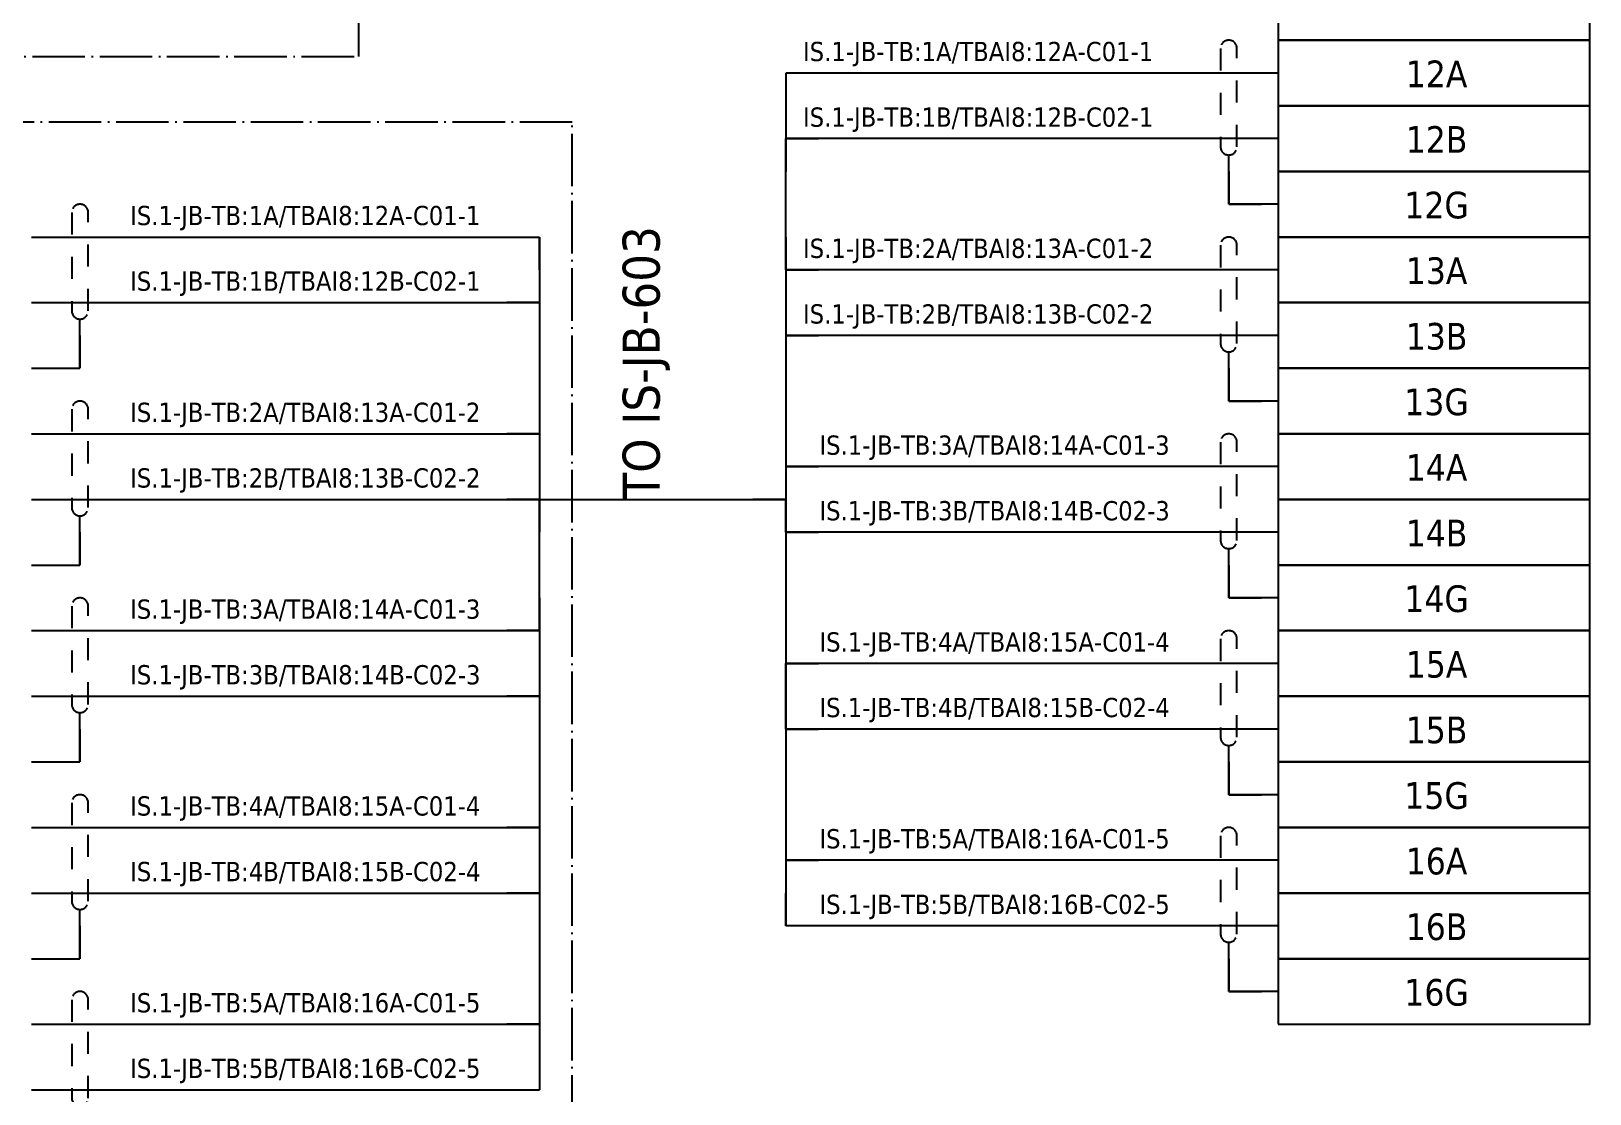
# Model space of a CAD drawing. Header units: millimetres. Extents: x 0 to 1792788, y -13 to 262234.
# Drawn here: x 89 to 184, y 50.8 to 115.6 of the extents above; entities that cross this region are included whole.
import ezdxf
from ezdxf.enums import TextEntityAlignment as Align

# ---------------------------------------------------------------- set-up
doc = ezdxf.new("R2010")
doc.units = ezdxf.units.MM
doc.linetypes.add('EPL_DASH', pattern=[1, 0.5, -0.5])
doc.linetypes.add('EPL_DASHDOT', pattern=[1, 0.8, -0.1, 0, -0.1])
for name, color, linetype, lineweight in [('EPLAN108', 5, 'Continuous', 35), ('EPLAN300', 5, 'Continuous', 25), ('EPLAN307', 134, 'EPL_DASHDOT', 25), ('EPLAN311', 7, 'Continuous', 25), ('EPLAN314', 5, 'EPL_DASH', 25), ('EPLAN317', 7, 'Continuous', 25), ('EPLAN400', 5, 'Continuous', 35), ('EPLAN405', 7, 'Continuous', 25), ('EPLAN421', 5, 'Continuous', 35), ('EPLAN433', 251, 'Continuous', 35), ('EPLAN500', 7, 'Continuous', 35), ('EPLAN501', 7, 'Continuous', 35), ('EPLAN502', 7, 'Continuous', 35), ('EPLAN503', 7, 'Continuous', 35), ('EPLAN504', 7, 'Continuous', 35), ('EPLAN546', 1, 'Continuous', 25)]:
    doc.layers.add(name, color=color, linetype=linetype, lineweight=lineweight)
doc.styles.add('Tahoma', font='')
doc.styles.get('Tahoma').set_extended_font_data('Tahoma')

# ---------------------------------------------------------------- blocks, each defined once
blk = doc.blocks.new('EPLSYM_LibrarySPECIAL_en_US_Symbol427_Variant5_Placement1_22')
at = {"layer": 'EPLAN421', "color": 5, "style": 'Tahoma'}
for tag, p in [('17_20029[1]', (-0.9525, 3.335)), ('17_20029[2]', (20.0025, 3.335))]:
    blk.add_attdef(tag, text='', height=1.1739, dxfattribs=at).set_placement(p, align=Align.BOTTOM_RIGHT)
at = {"layer": 'EPLAN433', "color": 251, "style": 'Tahoma'}
blk.add_attdef('17_20406_1', text='', height=1.6254, dxfattribs=at).set_placement((0.9525, 1.5875), align=Align.BOTTOM_RIGHT)
blk.add_attdef('17_20406', text='', height=1.6254, dxfattribs=at).set_placement((0.9525, 1.5875), align=Align.BOTTOM_LEFT)
blk = doc.blocks.new('EPLSYM_LibrarySPECIAL_en_US_Symbol427_Variant5_Placement1_23')
at = {"layer": 'EPLAN421', "color": 5, "style": 'Tahoma'}
for tag, p in [('17_20029[1]', (-0.9525, 3.335)), ('17_20029[2]', (20.0025, 3.335))]:
    blk.add_attdef(tag, text='', height=1.1739, dxfattribs=at).set_placement(p, align=Align.BOTTOM_RIGHT)
at = {"layer": 'EPLAN433', "color": 251, "style": 'Tahoma'}
blk.add_attdef('17_20406_1', text='', height=1.6254, dxfattribs=at).set_placement((0.9525, 1.5875), align=Align.BOTTOM_RIGHT)
blk.add_attdef('17_20406', text='', height=1.6254, dxfattribs=at).set_placement((0.9525, 1.5875), align=Align.BOTTOM_LEFT)
blk = doc.blocks.new('EPLSYM_LibrarySPECIAL_en_US_Symbol427_Variant5_Placement1_24')
at = {"layer": 'EPLAN421', "color": 5, "style": 'Tahoma'}
for tag, p in [('17_20029[1]', (-0.9525, 3.335)), ('17_20029[2]', (20.0025, 3.335))]:
    blk.add_attdef(tag, text='', height=1.1739, dxfattribs=at).set_placement(p, align=Align.BOTTOM_RIGHT)
at = {"layer": 'EPLAN433', "color": 251, "style": 'Tahoma'}
blk.add_attdef('17_20406_1', text='', height=1.6254, dxfattribs=at).set_placement((0.9525, 1.5875), align=Align.BOTTOM_RIGHT)
blk.add_attdef('17_20406', text='', height=1.6254, dxfattribs=at).set_placement((0.9525, 1.5875), align=Align.BOTTOM_LEFT)
blk = doc.blocks.new('EPLSYM_LibrarySPECIAL_en_US_Symbol427_Variant5_Placement1_25')
at = {"layer": 'EPLAN421', "color": 5, "style": 'Tahoma'}
for tag, p in [('17_20029[1]', (-0.9525, 3.335)), ('17_20029[2]', (20.0025, 3.335))]:
    blk.add_attdef(tag, text='', height=1.1739, dxfattribs=at).set_placement(p, align=Align.BOTTOM_RIGHT)
at = {"layer": 'EPLAN433', "color": 251, "style": 'Tahoma'}
blk.add_attdef('17_20406_1', text='', height=1.6254, dxfattribs=at).set_placement((0.9525, 1.5875), align=Align.BOTTOM_RIGHT)
blk.add_attdef('17_20406', text='', height=1.6254, dxfattribs=at).set_placement((0.9525, 1.5875), align=Align.BOTTOM_LEFT)
blk = doc.blocks.new('EPLSYM_LibrarySPECIAL_en_US_Symbol427_Variant5_Placement1_26')
at = {"layer": 'EPLAN421', "color": 5, "style": 'Tahoma'}
for tag, p in [('17_20029[1]', (-0.9525, 3.335)), ('17_20029[2]', (20.0025, 3.335))]:
    blk.add_attdef(tag, text='', height=1.1739, dxfattribs=at).set_placement(p, align=Align.BOTTOM_RIGHT)
at = {"layer": 'EPLAN433', "color": 251, "style": 'Tahoma'}
blk.add_attdef('17_20406_1', text='', height=1.6254, dxfattribs=at).set_placement((0.9525, 1.5875), align=Align.BOTTOM_RIGHT)
blk.add_attdef('17_20406', text='', height=1.6254, dxfattribs=at).set_placement((0.9525, 1.5875), align=Align.BOTTOM_LEFT)
blk = doc.blocks.new('EPLSYM_LibrarySPECIAL_en_US_Symbol427_Variant5_Placement1_27')
at = {"layer": 'EPLAN421', "color": 5, "style": 'Tahoma'}
for tag, p in [('17_20029[1]', (-0.9525, 3.335)), ('17_20029[2]', (20.0025, 3.335))]:
    blk.add_attdef(tag, text='', height=1.1739, dxfattribs=at).set_placement(p, align=Align.BOTTOM_RIGHT)
at = {"layer": 'EPLAN433', "color": 251, "style": 'Tahoma'}
blk.add_attdef('17_20406_1', text='', height=1.6254, dxfattribs=at).set_placement((0.9525, 1.5875), align=Align.BOTTOM_RIGHT)
blk.add_attdef('17_20406', text='', height=1.6254, dxfattribs=at).set_placement((0.9525, 1.5875), align=Align.BOTTOM_LEFT)
blk = doc.blocks.new('EPLSYM_LibrarySPECIAL_en_US_Symbol427_Variant5_Placement1_28')
at = {"layer": 'EPLAN421', "color": 5, "style": 'Tahoma'}
for tag, p in [('17_20029[1]', (-0.9525, 3.335)), ('17_20029[2]', (20.0025, 3.335))]:
    blk.add_attdef(tag, text='', height=1.1739, dxfattribs=at).set_placement(p, align=Align.BOTTOM_RIGHT)
at = {"layer": 'EPLAN433', "color": 251, "style": 'Tahoma'}
blk.add_attdef('17_20406_1', text='', height=1.6254, dxfattribs=at).set_placement((0.9525, 1.5875), align=Align.BOTTOM_RIGHT)
blk.add_attdef('17_20406', text='', height=1.6254, dxfattribs=at).set_placement((0.9525, 1.5875), align=Align.BOTTOM_LEFT)
blk = doc.blocks.new('EPLSYM_LibrarySPECIAL_en_US_Symbol427_Variant5_Placement1_29')
at = {"layer": 'EPLAN421', "color": 5, "style": 'Tahoma'}
for tag, p in [('17_20029[1]', (-0.9525, 3.335)), ('17_20029[2]', (20.0025, 3.335))]:
    blk.add_attdef(tag, text='', height=1.1739, dxfattribs=at).set_placement(p, align=Align.BOTTOM_RIGHT)
at = {"layer": 'EPLAN433', "color": 251, "style": 'Tahoma'}
blk.add_attdef('17_20406_1', text='', height=1.6254, dxfattribs=at).set_placement((0.9525, 1.5875), align=Align.BOTTOM_RIGHT)
blk.add_attdef('17_20406', text='', height=1.6254, dxfattribs=at).set_placement((0.9525, 1.5875), align=Align.BOTTOM_LEFT)
blk = doc.blocks.new('EPLSYM_LibrarySPECIAL_en_US_Symbol427_Variant5_Placement1_30')
at = {"layer": 'EPLAN421', "color": 5, "style": 'Tahoma'}
for tag, p in [('17_20029[1]', (-0.9525, 3.335)), ('17_20029[2]', (20.0025, 3.335))]:
    blk.add_attdef(tag, text='', height=1.1739, dxfattribs=at).set_placement(p, align=Align.BOTTOM_RIGHT)
at = {"layer": 'EPLAN433', "color": 251, "style": 'Tahoma'}
blk.add_attdef('17_20406_1', text='', height=1.6254, dxfattribs=at).set_placement((0.9525, 1.5875), align=Align.BOTTOM_RIGHT)
blk.add_attdef('17_20406', text='', height=1.6254, dxfattribs=at).set_placement((0.9525, 1.5875), align=Align.BOTTOM_LEFT)
blk = doc.blocks.new('EPLSYM_LibrarySPECIAL_en_US_Symbol427_Variant5_Placement1_31')
at = {"layer": 'EPLAN421', "color": 5, "style": 'Tahoma'}
for tag, p in [('17_20029[1]', (-0.9525, 3.335)), ('17_20029[2]', (20.0025, 3.335))]:
    blk.add_attdef(tag, text='', height=1.1739, dxfattribs=at).set_placement(p, align=Align.BOTTOM_RIGHT)
at = {"layer": 'EPLAN433', "color": 251, "style": 'Tahoma'}
blk.add_attdef('17_20406_1', text='', height=1.6254, dxfattribs=at).set_placement((0.9525, 1.5875), align=Align.BOTTOM_RIGHT)
blk.add_attdef('17_20406', text='', height=1.6254, dxfattribs=at).set_placement((0.9525, 1.5875), align=Align.BOTTOM_LEFT)
blk = doc.blocks.new('EPLSYM_LibrarySPECIAL_en_US_Symbol427_Variant5_Placement1_43')
at = {"layer": 'EPLAN421', "color": 5, "style": 'Tahoma'}
for tag, p in [('17_20029[1]', (-0.9525, 3.335)), ('17_20029[2]', (20.0025, 3.335))]:
    blk.add_attdef(tag, text='', height=1.1739, dxfattribs=at).set_placement(p, align=Align.BOTTOM_RIGHT)
at = {"layer": 'EPLAN433', "color": 251, "style": 'Tahoma'}
blk.add_attdef('17_20406_1', text='', height=1.6254, dxfattribs=at).set_placement((0.9525, 1.5875), align=Align.BOTTOM_RIGHT)
blk.add_attdef('17_20406', text='', height=1.6254, dxfattribs=at).set_placement((0.9525, 1.5875), align=Align.BOTTOM_LEFT)
blk = doc.blocks.new('EPLSYM_LibrarySPECIAL_en_US_Symbol427_Variant5_Placement1_44')
at = {"layer": 'EPLAN421', "color": 5, "style": 'Tahoma'}
for tag, p in [('17_20029[1]', (-0.9525, 3.335)), ('17_20029[2]', (20.0025, 3.335))]:
    blk.add_attdef(tag, text='', height=1.1739, dxfattribs=at).set_placement(p, align=Align.BOTTOM_RIGHT)
at = {"layer": 'EPLAN433', "color": 251, "style": 'Tahoma'}
blk.add_attdef('17_20406_1', text='', height=1.6254, dxfattribs=at).set_placement((0.9525, 1.5875), align=Align.BOTTOM_RIGHT)
blk.add_attdef('17_20406', text='', height=1.6254, dxfattribs=at).set_placement((0.9525, 1.5875), align=Align.BOTTOM_LEFT)
blk = doc.blocks.new('EPLSYM_LibrarySPECIAL_en_US_Symbol427_Variant5_Placement1_45')
at = {"layer": 'EPLAN421', "color": 5, "style": 'Tahoma'}
for tag, p in [('17_20029[1]', (-0.9525, 3.335)), ('17_20029[2]', (20.0025, 3.335))]:
    blk.add_attdef(tag, text='', height=1.1739, dxfattribs=at).set_placement(p, align=Align.BOTTOM_RIGHT)
at = {"layer": 'EPLAN433', "color": 251, "style": 'Tahoma'}
blk.add_attdef('17_20406_1', text='', height=1.6254, dxfattribs=at).set_placement((0.9525, 1.5875), align=Align.BOTTOM_RIGHT)
blk.add_attdef('17_20406', text='', height=1.6254, dxfattribs=at).set_placement((0.9525, 1.5875), align=Align.BOTTOM_LEFT)
blk = doc.blocks.new('EPLSYM_LibrarySPECIAL_en_US_Symbol427_Variant5_Placement1_46')
at = {"layer": 'EPLAN421', "color": 5, "style": 'Tahoma'}
for tag, p in [('17_20029[1]', (-0.9525, 3.335)), ('17_20029[2]', (20.0025, 3.335))]:
    blk.add_attdef(tag, text='', height=1.1739, dxfattribs=at).set_placement(p, align=Align.BOTTOM_RIGHT)
at = {"layer": 'EPLAN433', "color": 251, "style": 'Tahoma'}
blk.add_attdef('17_20406_1', text='', height=1.6254, dxfattribs=at).set_placement((0.9525, 1.5875), align=Align.BOTTOM_RIGHT)
blk.add_attdef('17_20406', text='', height=1.6254, dxfattribs=at).set_placement((0.9525, 1.5875), align=Align.BOTTOM_LEFT)
blk = doc.blocks.new('EPLSYM_LibrarySPECIAL_en_US_Symbol427_Variant5_Placement1_47')
at = {"layer": 'EPLAN421', "color": 5, "style": 'Tahoma'}
for tag, p in [('17_20029[1]', (-0.9525, 3.335)), ('17_20029[2]', (20.0025, 3.335))]:
    blk.add_attdef(tag, text='', height=1.1739, dxfattribs=at).set_placement(p, align=Align.BOTTOM_RIGHT)
at = {"layer": 'EPLAN433', "color": 251, "style": 'Tahoma'}
blk.add_attdef('17_20406_1', text='', height=1.6254, dxfattribs=at).set_placement((0.9525, 1.5875), align=Align.BOTTOM_RIGHT)
blk.add_attdef('17_20406', text='', height=1.6254, dxfattribs=at).set_placement((0.9525, 1.5875), align=Align.BOTTOM_LEFT)
blk = doc.blocks.new('EPLSYM_LibrarySPECIAL_Symbol5_Variant1_Placement1_22')
at = {"layer": 'EPLAN314', "ltscale": 2.7}
for p, q in [((-0.5, 6.5), (-0.5, 0.5)), ((0.5, 0.5), (0.5, 6.5))]:
    blk.add_line(p, q, dxfattribs=at)
for centre, start, end in [((0, 6.5), 0, 180), ((0, 0.5), 180, 0)]:
    blk.add_arc(centre, 0.5, start, end, dxfattribs=at)
blk = doc.blocks.new('EPLSYM_LibrarySPECIAL_Symbol5_Variant1_Placement1_23')
at = {"layer": 'EPLAN314', "ltscale": 2.7}
for p, q in [((-0.5, 6.5), (-0.5, 0.5)), ((0.5, 0.5), (0.5, 6.5))]:
    blk.add_line(p, q, dxfattribs=at)
for centre, start, end in [((0, 6.5), 0, 180), ((0, 0.5), 180, 0)]:
    blk.add_arc(centre, 0.5, start, end, dxfattribs=at)
blk = doc.blocks.new('EPLSYM_LibrarySPECIAL_Symbol5_Variant1_Placement1_24')
at = {"layer": 'EPLAN314', "ltscale": 2.7}
for p, q in [((-0.5, 6.5), (-0.5, 0.5)), ((0.5, 0.5), (0.5, 6.5))]:
    blk.add_line(p, q, dxfattribs=at)
for centre, start, end in [((0, 6.5), 0, 180), ((0, 0.5), 180, 0)]:
    blk.add_arc(centre, 0.5, start, end, dxfattribs=at)
blk = doc.blocks.new('EPLSYM_LibrarySPECIAL_Symbol5_Variant1_Placement1_25')
at = {"layer": 'EPLAN314', "ltscale": 2.7}
for p, q in [((-0.5, 6.5), (-0.5, 0.5)), ((0.5, 0.5), (0.5, 6.5))]:
    blk.add_line(p, q, dxfattribs=at)
for centre, start, end in [((0, 6.5), 0, 180), ((0, 0.5), 180, 0)]:
    blk.add_arc(centre, 0.5, start, end, dxfattribs=at)
blk = doc.blocks.new('EPLSYM_LibrarySPECIAL_Symbol5_Variant1_Placement1_26')
at = {"layer": 'EPLAN314', "ltscale": 2.7}
for p, q in [((-0.5, 6.5), (-0.5, 0.5)), ((0.5, 0.5), (0.5, 6.5))]:
    blk.add_line(p, q, dxfattribs=at)
for centre, start, end in [((0, 6.5), 0, 180), ((0, 0.5), 180, 0)]:
    blk.add_arc(centre, 0.5, start, end, dxfattribs=at)
blk = doc.blocks.new('EPLSYM_LibrarySPECIAL_Symbol5_Variant1_Placement1_29')
at = {"layer": 'EPLAN314', "ltscale": 2.7}
for p, q in [((-0.5, 6.5), (-0.5, 0.5)), ((0.5, 0.5), (0.5, 6.5))]:
    blk.add_line(p, q, dxfattribs=at)
for centre, start, end in [((0, 6.5), 0, 180), ((0, 0.5), 180, 0)]:
    blk.add_arc(centre, 0.5, start, end, dxfattribs=at)
blk = doc.blocks.new('EPLSYM_LibrarySPECIAL_Symbol5_Variant1_Placement1_30')
at = {"layer": 'EPLAN314', "ltscale": 2.7}
for p, q in [((-0.5, 6.5), (-0.5, 0.5)), ((0.5, 0.5), (0.5, 6.5))]:
    blk.add_line(p, q, dxfattribs=at)
for centre, start, end in [((0, 6.5), 0, 180), ((0, 0.5), 180, 0)]:
    blk.add_arc(centre, 0.5, start, end, dxfattribs=at)
blk = doc.blocks.new('EPLSYM_LibrarySPECIAL_Symbol5_Variant1_Placement1_31')
at = {"layer": 'EPLAN314', "ltscale": 2.7}
for p, q in [((-0.5, 6.5), (-0.5, 0.5)), ((0.5, 0.5), (0.5, 6.5))]:
    blk.add_line(p, q, dxfattribs=at)
for centre, start, end in [((0, 6.5), 0, 180), ((0, 0.5), 180, 0)]:
    blk.add_arc(centre, 0.5, start, end, dxfattribs=at)
blk = doc.blocks.new('EPLSYM_LibrarySPECIAL_Symbol5_Variant1_Placement1_32')
at = {"layer": 'EPLAN314', "ltscale": 2.7}
for p, q in [((-0.5, 6.5), (-0.5, 0.5)), ((0.5, 0.5), (0.5, 6.5))]:
    blk.add_line(p, q, dxfattribs=at)
for centre, start, end in [((0, 6.5), 0, 180), ((0, 0.5), 180, 0)]:
    blk.add_arc(centre, 0.5, start, end, dxfattribs=at)
blk = doc.blocks.new('EPLSYM_LibrarySPECIAL_Symbol5_Variant1_Placement1_33')
at = {"layer": 'EPLAN314', "ltscale": 2.7}
for p, q in [((-0.5, 6.5), (-0.5, 0.5)), ((0.5, 0.5), (0.5, 6.5))]:
    blk.add_line(p, q, dxfattribs=at)
for centre, start, end in [((0, 6.5), 0, 180), ((0, 0.5), 180, 0)]:
    blk.add_arc(centre, 0.5, start, end, dxfattribs=at)
blk = doc.blocks.new('EPLSYM_LibrarySPECIAL_Symbol2_Variant0_Placement1_18')
at = {"layer": 'EPLAN307', "lineweight": 25, "ltscale": 4}
blk.add_lwpolyline([(0, -114), (106, -114), (106, 0), (0, 0)], close=True, dxfattribs=at)
at = {"layer": 'EPLAN400', "color": 5, "style": 'Tahoma'}
blk.add_attdef('88_20010', text='', height=2.2575, dxfattribs=at).set_placement((-1.5, -0.9515), align=Align.TOP_RIGHT)
at = {"layer": 'EPLAN500', "color": 7, "style": 'Tahoma'}
blk.add_attdef('88_20027', text='', height=1.6254, dxfattribs=at).set_placement((-1.5, -4.57508), align=Align.TOP_RIGHT)
at = {"layer": 'EPLAN501', "color": 7, "style": 'Tahoma'}
blk.add_attdef('88_20011', text='', height=1.6254, dxfattribs=at).set_placement((-1.5, -9.97508), align=Align.TOP_RIGHT)
at = {"layer": 'EPLAN502', "color": 7, "style": 'Tahoma'}
blk.add_attdef('88_20025', text='', height=1.6254, dxfattribs=at).set_placement((-1.5, -12.67508), align=Align.TOP_RIGHT)
at = {"layer": 'EPLAN503', "color": 7, "style": 'Tahoma'}
blk.add_attdef('88_20024', text='', height=1.6254, dxfattribs=at).set_placement((-1.5, -15.37508), align=Align.TOP_RIGHT)
at = {"layer": 'EPLAN504', "color": 7, "style": 'Tahoma'}
blk.add_attdef('88_20901[1]', text='', height=1.6254, dxfattribs=at).set_placement((-1.5, -7.27508), align=Align.TOP_RIGHT)
blk = doc.blocks.new('EPLSYM_LibrarySPECIAL_Symbol308_Variant0_Placement0')
at = {"layer": 'EPLAN405', "color": 7, "style": 'Tahoma'}
for tag, p in [('17_31011', (1.5, 6.35)), ('17_31002', (1.5, 0.5))]:
    blk.add_attdef(tag, text='', height=1.174, dxfattribs=at).set_placement(p, align=Align.BOTTOM_LEFT)
for tag, p in [('17_31004', (1.5, 4.4)), ('17_31003', (1.5, 2.45))]:
    blk.add_attdef(tag, p, '', height=1.174, dxfattribs=at)
blk = doc.blocks.new('EPLSYM_LibrarySPECIAL_Symbol2_Variant0_Placement1_20')
at = {"layer": 'EPLAN307', "lineweight": 25, "ltscale": 4}
blk.add_lwpolyline([(0, -90), (119, -90), (119, 0), (0, 0)], close=True, dxfattribs=at)
at = {"layer": 'EPLAN400', "color": 5, "style": 'Tahoma'}
blk.add_attdef('88_20010', text='', height=2.2575, dxfattribs=at).set_placement((-1.5, -0.9515), align=Align.TOP_RIGHT)
at = {"layer": 'EPLAN500', "color": 7, "style": 'Tahoma'}
blk.add_attdef('88_20027', text='', height=1.6254, dxfattribs=at).set_placement((-1.5, -4.57508), align=Align.TOP_RIGHT)
at = {"layer": 'EPLAN501', "color": 7, "style": 'Tahoma'}
blk.add_attdef('88_20011', text='', height=1.6254, dxfattribs=at).set_placement((-1.5, -9.97508), align=Align.TOP_RIGHT)
at = {"layer": 'EPLAN502', "color": 7, "style": 'Tahoma'}
blk.add_attdef('88_20025', text='', height=1.6254, dxfattribs=at).set_placement((-1.5, -12.67508), align=Align.TOP_RIGHT)
at = {"layer": 'EPLAN503', "color": 7, "style": 'Tahoma'}
blk.add_attdef('88_20024', text='', height=1.6254, dxfattribs=at).set_placement((-1.5, -15.37508), align=Align.TOP_RIGHT)
at = {"layer": 'EPLAN504', "color": 7, "style": 'Tahoma'}
blk.add_attdef('88_20901[1]', text='', height=1.6254, dxfattribs=at).set_placement((-1.5, -7.27508), align=Align.TOP_RIGHT)

msp = doc.modelspace()

# ---------------------------------------------------------------- linework, layer by layer
at = {"layer": 'EPLAN300', "color": 3, "lineweight": 25, "ltscale": 4}
for points in [[(165, 115), (184, 115), (184, 119), (165, 119)], [(165, 103), (184, 103), (184, 107), (165, 107)], [(165, 91), (184, 91), (184, 95), (165, 95)], [(165, 79), (184, 79), (184, 83), (165, 83)], [(165, 67), (184, 67), (184, 71), (165, 71)], [(165, 55), (184, 55), (184, 59), (165, 59)]]:
    msp.add_lwpolyline(points, close=True, dxfattribs=at)
at = {"layer": 'EPLAN300', "lineweight": 25, "ltscale": 4}
for points in [[(165, 111), (184, 111), (184, 115), (165, 115)], [(165, 107), (184, 107), (184, 111), (165, 111)], [(165, 99), (184, 99), (184, 103), (165, 103)], [(165, 95), (184, 95), (184, 99), (165, 99)], [(165, 87), (184, 87), (184, 91), (165, 91)], [(165, 83), (184, 83), (184, 87), (165, 87)], [(165, 75), (184, 75), (184, 79), (165, 79)], [(165, 71), (184, 71), (184, 75), (165, 75)], [(165, 63), (184, 63), (184, 67), (165, 67)], [(165, 59), (184, 59), (184, 63), (165, 63)]]:
    msp.add_lwpolyline(points, close=True, dxfattribs=at)
at = {"layer": 'EPLAN311', "color": 7, "ltscale": 4}
for p, q in [((165, 113), (135, 113)), ((165, 109), (135, 109)), ((89.05, 103), (120, 103)), ((165, 101), (135, 101)), ((89.05, 99), (120, 99)), ((165, 97), (135, 97)), ((89.05, 91), (120, 91)), ((165, 89), (135, 89)), ((89.05, 87), (120, 87)), ((165, 85), (135, 85)), ((89.05, 79), (120, 79)), ((165, 77), (135, 77)), ((89.05, 75), (120, 75)), ((165, 73), (135, 73)), ((89.05, 67), (120, 67)), ((165, 65), (135, 65)), ((89.05, 63), (120, 63)), ((165, 61), (135, 61)), ((89.05, 55), (120, 55)), ((89.05, 51), (120, 51))]:
    msp.add_line(p, q, dxfattribs=at)
at = {"layer": 'EPLAN311', "ltscale": 4}
for p, q in [((137, 113), (135, 113)), ((135, 109), (137, 109)), ((118, 103), (120, 103)), ((135, 101), (137, 101)), ((120, 99), (118, 99)), ((135, 97), (137, 97)), ((120, 91), (118, 91)), ((135, 89), (137, 89)), ((120, 87), (118, 87)), ((135, 85), (137, 85)), ((120, 79), (118, 79)), ((135, 77), (137, 77)), ((120, 75), (118, 75)), ((135, 73), (137, 73)), ((120, 67), (118, 67)), ((135, 65), (137, 65)), ((120, 63), (118, 63)), ((137, 61), (135, 61)), ((120, 55), (118, 55)), ((118, 51), (120, 51))]:
    msp.add_line(p, q, dxfattribs=at)
at = {"layer": 'EPLAN311', "color": 1, "linetype": 'Continuous', "lineweight": 25, "ltscale": 4}
for p, q in [((162, 107), (162, 105)), ((162, 105), (164, 105)), ((92, 97), (92, 95)), ((90, 95), (92, 95)), ((162, 95), (162, 93)), ((162, 93), (164, 93)), ((92, 85), (92, 83)), ((90, 83), (92, 83)), ((162, 83), (162, 81)), ((162, 81), (164, 81)), ((92, 73), (92, 71)), ((90, 71), (92, 71)), ((162, 71), (162, 69)), ((162, 69), (164, 69)), ((92, 61), (92, 59)), ((90, 59), (92, 59)), ((162, 59), (162, 57)), ((162, 57), (164, 57))]:
    msp.add_line(p, q, dxfattribs=at)
at = {"layer": 'EPLAN317', "lineweight": 25, "ltscale": 4}
for p, q in [((135, 113), (135, 109)), ((135, 113), (135, 111)), ((135, 111), (135, 107)), ((135, 101), (135, 109)), ((120, 103), (120, 99)), ((120, 101), (120, 103)), ((135, 103), (135, 99)), ((120, 101), (120, 97)), ((135, 101), (135, 97)), ((120, 99), (120, 91)), ((135, 99), (135, 95)), ((135, 97), (135, 89)), ((120, 93), (120, 89)), ((120, 91), (120, 87)), ((135, 91), (135, 87)), ((120, 89), (120, 85)), ((135, 89), (135, 87)), ((135, 89), (135, 85)), ((120, 79), (120, 87)), ((120, 87), (135, 87)), ((120, 87), (122, 87)), ((135, 87), (133, 87)), ((135, 85), (135, 87)), ((135, 87), (135, 83)), ((135, 85), (135, 77)), ((120, 81), (120, 77)), ((120, 79), (120, 75)), ((135, 79), (135, 75)), ((120, 77), (120, 73)), ((135, 73), (135, 77)), ((120, 75), (120, 67)), ((135, 75), (135, 71)), ((135, 73), (135, 65)), ((120, 69), (120, 65)), ((120, 67), (120, 63)), ((135, 67), (135, 63)), ((120, 65), (120, 61)), ((135, 65), (135, 61)), ((120, 63), (120, 55)), ((135, 61), (135, 63)), ((120, 57), (120, 53)), ((120, 55), (120, 51)), ((120, 53), (120, 51))]:
    msp.add_line(p, q, dxfattribs=at)
at = {"layer": 'EPLAN546', "ltscale": 4}
for p, q in [((162, 105), (162, 108)), ((165, 105), (162, 105)), ((92, 95), (92, 98)), ((162, 93), (162, 96)), ((89.05, 95), (92, 95)), ((165, 93), (162, 93)), ((92, 83), (92, 86)), ((162, 81), (162, 84)), ((89.05, 83), (92, 83)), ((165, 81), (162, 81)), ((92, 71), (92, 74)), ((162, 69), (162, 72)), ((89.05, 71), (92, 71)), ((165, 69), (162, 69)), ((92, 59), (92, 62)), ((162, 57), (162, 60)), ((89.05, 59), (92, 59)), ((165, 57), (162, 57))]:
    msp.add_line(p, q, dxfattribs=at)

# ---------------------------------------------------------------- block references
for name, p in [('EPLSYM_LibrarySPECIAL_Symbol2_Variant0_Placement1_18', (3, 228)), ('EPLSYM_LibrarySPECIAL_Symbol5_Variant1_Placement1_29', (162, 108)), ('EPLSYM_LibrarySPECIAL_Symbol2_Variant0_Placement1_20', (3, 110)), ('EPLSYM_LibrarySPECIAL_Symbol5_Variant1_Placement1_22', (92, 98)), ('EPLSYM_LibrarySPECIAL_Symbol5_Variant1_Placement1_30', (162, 96)), ('EPLSYM_LibrarySPECIAL_Symbol5_Variant1_Placement1_23', (92, 86)), ('EPLSYM_LibrarySPECIAL_Symbol5_Variant1_Placement1_31', (162, 84)), ('EPLSYM_LibrarySPECIAL_Symbol5_Variant1_Placement1_24', (92, 74)), ('EPLSYM_LibrarySPECIAL_Symbol5_Variant1_Placement1_32', (162, 72)), ('EPLSYM_LibrarySPECIAL_Symbol5_Variant1_Placement1_25', (92, 62)), ('EPLSYM_LibrarySPECIAL_Symbol5_Variant1_Placement1_33', (162, 60)), ('EPLSYM_LibrarySPECIAL_Symbol5_Variant1_Placement1_26', (92, 50))]:
    msp.add_blockref(name, p)
ref = msp.add_blockref('EPLSYM_LibrarySPECIAL_Symbol308_Variant0_Placement0', (136, 113))
ref.add_attrib('17_31011', 'IS.1-JB-TB:1A/TBAI8:12A-C01-1', dxfattribs={"layer": 'EPLAN405', "color": 7, "height": 1.1739, "style": 'Tahoma'}).set_placement((136.055, 113.374), align=Align.BOTTOM_LEFT)
ref = msp.add_blockref('EPLSYM_LibrarySPECIAL_en_US_Symbol427_Variant5_Placement1_22', (165, 113))
ref.add_attrib('17_20011', '12A', dxfattribs={"layer": 'EPLAN501', "color": 7, "height": 1.6254, "style": 'Tahoma'}).set_placement((174.661, 111.65), align=Align.BOTTOM_CENTER)
ref = msp.add_blockref('EPLSYM_LibrarySPECIAL_Symbol308_Variant0_Placement0', (136, 109))
ref.add_attrib('17_31011', 'IS.1-JB-TB:1B/TBAI8:12B-C02-1', dxfattribs={"layer": 'EPLAN405', "color": 7, "height": 1.1739, "style": 'Tahoma'}).set_placement((136.055, 109.374), align=Align.BOTTOM_LEFT)
ref = msp.add_blockref('EPLSYM_LibrarySPECIAL_en_US_Symbol427_Variant5_Placement1_23', (165, 109))
ref.add_attrib('17_20011', '12B', dxfattribs={"layer": 'EPLAN501', "color": 7, "height": 1.6254, "style": 'Tahoma'}).set_placement((174.661, 107.65), align=Align.BOTTOM_CENTER)
ref = msp.add_blockref('EPLSYM_LibrarySPECIAL_en_US_Symbol427_Variant5_Placement1_43', (165, 105))
ref.add_attrib('17_20011', '12G', dxfattribs={"layer": 'EPLAN501', "color": 7, "height": 1.6254, "style": 'Tahoma'}).set_placement((174.661, 103.65), align=Align.BOTTOM_CENTER)
ref = msp.add_blockref('EPLSYM_LibrarySPECIAL_Symbol308_Variant0_Placement0', (95, 103))
ref.add_attrib('17_31011', 'IS.1-JB-TB:1A/TBAI8:12A-C01-1', dxfattribs={"layer": 'EPLAN405', "color": 7, "height": 1.1739, "style": 'Tahoma'}).set_placement((95.055, 103.374), align=Align.BOTTOM_LEFT)
ref = msp.add_blockref('EPLSYM_LibrarySPECIAL_Symbol308_Variant0_Placement0', (136, 101))
ref.add_attrib('17_31011', 'IS.1-JB-TB:2A/TBAI8:13A-C01-2', dxfattribs={"layer": 'EPLAN405', "color": 7, "height": 1.1739, "style": 'Tahoma'}).set_placement((136.055, 101.374), align=Align.BOTTOM_LEFT)
ref = msp.add_blockref('EPLSYM_LibrarySPECIAL_en_US_Symbol427_Variant5_Placement1_24', (165, 101))
ref.add_attrib('17_20011', '13A', dxfattribs={"layer": 'EPLAN501', "color": 7, "height": 1.6254, "style": 'Tahoma'}).set_placement((174.661, 99.65), align=Align.BOTTOM_CENTER)
ref = msp.add_blockref('EPLSYM_LibrarySPECIAL_Symbol308_Variant0_Placement0', (95, 99))
ref.add_attrib('17_31011', 'IS.1-JB-TB:1B/TBAI8:12B-C02-1', dxfattribs={"layer": 'EPLAN405', "color": 7, "height": 1.1739, "style": 'Tahoma'}).set_placement((95.055, 99.374), align=Align.BOTTOM_LEFT)
ref = msp.add_blockref('EPLSYM_LibrarySPECIAL_Symbol308_Variant0_Placement0', (136, 97))
ref.add_attrib('17_31011', 'IS.1-JB-TB:2B/TBAI8:13B-C02-2', dxfattribs={"layer": 'EPLAN405', "color": 7, "height": 1.1739, "style": 'Tahoma'}).set_placement((136.055, 97.374), align=Align.BOTTOM_LEFT)
ref = msp.add_blockref('EPLSYM_LibrarySPECIAL_en_US_Symbol427_Variant5_Placement1_25', (165, 97))
ref.add_attrib('17_20011', '13B', dxfattribs={"layer": 'EPLAN501', "color": 7, "height": 1.6254, "style": 'Tahoma'}).set_placement((174.661, 95.65), align=Align.BOTTOM_CENTER)
ref = msp.add_blockref('EPLSYM_LibrarySPECIAL_en_US_Symbol427_Variant5_Placement1_44', (165, 93))
ref.add_attrib('17_20011', '13G', dxfattribs={"layer": 'EPLAN501', "color": 7, "height": 1.6254, "style": 'Tahoma'}).set_placement((174.661, 91.65), align=Align.BOTTOM_CENTER)
ref = msp.add_blockref('EPLSYM_LibrarySPECIAL_Symbol308_Variant0_Placement0', (95, 91))
ref.add_attrib('17_31011', 'IS.1-JB-TB:2A/TBAI8:13A-C01-2', dxfattribs={"layer": 'EPLAN405', "color": 7, "height": 1.1739, "style": 'Tahoma'}).set_placement((95.055, 91.374), align=Align.BOTTOM_LEFT)
ref = msp.add_blockref('EPLSYM_LibrarySPECIAL_Symbol308_Variant0_Placement0', (137, 89))
ref.add_attrib('17_31011', 'IS.1-JB-TB:3A/TBAI8:14A-C01-3', dxfattribs={"layer": 'EPLAN405', "color": 7, "height": 1.1739, "style": 'Tahoma'}).set_placement((137.055, 89.374), align=Align.BOTTOM_LEFT)
ref = msp.add_blockref('EPLSYM_LibrarySPECIAL_en_US_Symbol427_Variant5_Placement1_26', (165, 89))
ref.add_attrib('17_20011', '14A', dxfattribs={"layer": 'EPLAN501', "color": 7, "height": 1.6254, "style": 'Tahoma'}).set_placement((174.661, 87.65), align=Align.BOTTOM_CENTER)
ref = msp.add_blockref('EPLSYM_LibrarySPECIAL_Symbol308_Variant0_Placement0', (95, 87))
ref.add_attrib('17_31011', 'IS.1-JB-TB:2B/TBAI8:13B-C02-2', dxfattribs={"layer": 'EPLAN405', "color": 7, "height": 1.1739, "style": 'Tahoma'}).set_placement((95.055, 87.374), align=Align.BOTTOM_LEFT)
ref = msp.add_blockref('EPLSYM_LibrarySPECIAL_Symbol308_Variant0_Placement0', (137, 85))
ref.add_attrib('17_31011', 'IS.1-JB-TB:3B/TBAI8:14B-C02-3', dxfattribs={"layer": 'EPLAN405', "color": 7, "height": 1.1739, "style": 'Tahoma'}).set_placement((137.055, 85.374), align=Align.BOTTOM_LEFT)
ref = msp.add_blockref('EPLSYM_LibrarySPECIAL_en_US_Symbol427_Variant5_Placement1_27', (165, 85))
ref.add_attrib('17_20011', '14B', dxfattribs={"layer": 'EPLAN501', "color": 7, "height": 1.6254, "style": 'Tahoma'}).set_placement((174.661, 83.65), align=Align.BOTTOM_CENTER)
ref = msp.add_blockref('EPLSYM_LibrarySPECIAL_en_US_Symbol427_Variant5_Placement1_45', (165, 81))
ref.add_attrib('17_20011', '14G', dxfattribs={"layer": 'EPLAN501', "color": 7, "height": 1.6254, "style": 'Tahoma'}).set_placement((174.661, 79.65), align=Align.BOTTOM_CENTER)
ref = msp.add_blockref('EPLSYM_LibrarySPECIAL_Symbol308_Variant0_Placement0', (95, 79))
ref.add_attrib('17_31011', 'IS.1-JB-TB:3A/TBAI8:14A-C01-3', dxfattribs={"layer": 'EPLAN405', "color": 7, "height": 1.1739, "style": 'Tahoma'}).set_placement((95.055, 79.374), align=Align.BOTTOM_LEFT)
ref = msp.add_blockref('EPLSYM_LibrarySPECIAL_Symbol308_Variant0_Placement0', (137, 77))
ref.add_attrib('17_31011', 'IS.1-JB-TB:4A/TBAI8:15A-C01-4', dxfattribs={"layer": 'EPLAN405', "color": 7, "height": 1.1739, "style": 'Tahoma'}).set_placement((137.055, 77.374), align=Align.BOTTOM_LEFT)
ref = msp.add_blockref('EPLSYM_LibrarySPECIAL_en_US_Symbol427_Variant5_Placement1_28', (165, 77))
ref.add_attrib('17_20011', '15A', dxfattribs={"layer": 'EPLAN501', "color": 7, "height": 1.6254, "style": 'Tahoma'}).set_placement((174.661, 75.65), align=Align.BOTTOM_CENTER)
ref = msp.add_blockref('EPLSYM_LibrarySPECIAL_Symbol308_Variant0_Placement0', (95, 75))
ref.add_attrib('17_31011', 'IS.1-JB-TB:3B/TBAI8:14B-C02-3', dxfattribs={"layer": 'EPLAN405', "color": 7, "height": 1.1739, "style": 'Tahoma'}).set_placement((95.055, 75.374), align=Align.BOTTOM_LEFT)
ref = msp.add_blockref('EPLSYM_LibrarySPECIAL_Symbol308_Variant0_Placement0', (137, 73))
ref.add_attrib('17_31011', 'IS.1-JB-TB:4B/TBAI8:15B-C02-4', dxfattribs={"layer": 'EPLAN405', "color": 7, "height": 1.1739, "style": 'Tahoma'}).set_placement((137.055, 73.374), align=Align.BOTTOM_LEFT)
ref = msp.add_blockref('EPLSYM_LibrarySPECIAL_en_US_Symbol427_Variant5_Placement1_29', (165, 73))
ref.add_attrib('17_20011', '15B', dxfattribs={"layer": 'EPLAN501', "color": 7, "height": 1.6254, "style": 'Tahoma'}).set_placement((174.661, 71.65), align=Align.BOTTOM_CENTER)
ref = msp.add_blockref('EPLSYM_LibrarySPECIAL_en_US_Symbol427_Variant5_Placement1_46', (165, 69))
ref.add_attrib('17_20011', '15G', dxfattribs={"layer": 'EPLAN501', "color": 7, "height": 1.6254, "style": 'Tahoma'}).set_placement((174.661, 67.65), align=Align.BOTTOM_CENTER)
ref = msp.add_blockref('EPLSYM_LibrarySPECIAL_Symbol308_Variant0_Placement0', (95, 67))
ref.add_attrib('17_31011', 'IS.1-JB-TB:4A/TBAI8:15A-C01-4', dxfattribs={"layer": 'EPLAN405', "color": 7, "height": 1.1739, "style": 'Tahoma'}).set_placement((95.055, 67.374), align=Align.BOTTOM_LEFT)
ref = msp.add_blockref('EPLSYM_LibrarySPECIAL_Symbol308_Variant0_Placement0', (137, 65))
ref.add_attrib('17_31011', 'IS.1-JB-TB:5A/TBAI8:16A-C01-5', dxfattribs={"layer": 'EPLAN405', "color": 7, "height": 1.1739, "style": 'Tahoma'}).set_placement((137.055, 65.374), align=Align.BOTTOM_LEFT)
ref = msp.add_blockref('EPLSYM_LibrarySPECIAL_en_US_Symbol427_Variant5_Placement1_30', (165, 65))
ref.add_attrib('17_20011', '16A', dxfattribs={"layer": 'EPLAN501', "color": 7, "height": 1.6254, "style": 'Tahoma'}).set_placement((174.661, 63.65), align=Align.BOTTOM_CENTER)
ref = msp.add_blockref('EPLSYM_LibrarySPECIAL_Symbol308_Variant0_Placement0', (95, 63))
ref.add_attrib('17_31011', 'IS.1-JB-TB:4B/TBAI8:15B-C02-4', dxfattribs={"layer": 'EPLAN405', "color": 7, "height": 1.1739, "style": 'Tahoma'}).set_placement((95.055, 63.374), align=Align.BOTTOM_LEFT)
ref = msp.add_blockref('EPLSYM_LibrarySPECIAL_Symbol308_Variant0_Placement0', (137, 61))
ref.add_attrib('17_31011', 'IS.1-JB-TB:5B/TBAI8:16B-C02-5', dxfattribs={"layer": 'EPLAN405', "color": 7, "height": 1.1739, "style": 'Tahoma'}).set_placement((137.055, 61.374), align=Align.BOTTOM_LEFT)
ref = msp.add_blockref('EPLSYM_LibrarySPECIAL_en_US_Symbol427_Variant5_Placement1_31', (165, 61))
ref.add_attrib('17_20011', '16B', dxfattribs={"layer": 'EPLAN501', "color": 7, "height": 1.6254, "style": 'Tahoma'}).set_placement((174.661, 59.65), align=Align.BOTTOM_CENTER)
ref = msp.add_blockref('EPLSYM_LibrarySPECIAL_en_US_Symbol427_Variant5_Placement1_47', (165, 57))
ref.add_attrib('17_20011', '16G', dxfattribs={"layer": 'EPLAN501', "color": 7, "height": 1.6254, "style": 'Tahoma'}).set_placement((174.661, 55.65), align=Align.BOTTOM_CENTER)
ref = msp.add_blockref('EPLSYM_LibrarySPECIAL_Symbol308_Variant0_Placement0', (95, 55))
ref.add_attrib('17_31011', 'IS.1-JB-TB:5A/TBAI8:16A-C01-5', dxfattribs={"layer": 'EPLAN405', "color": 7, "height": 1.1739, "style": 'Tahoma'}).set_placement((95.055, 55.374), align=Align.BOTTOM_LEFT)
ref = msp.add_blockref('EPLSYM_LibrarySPECIAL_Symbol308_Variant0_Placement0', (95, 51))
ref.add_attrib('17_31011', 'IS.1-JB-TB:5B/TBAI8:16B-C02-5', dxfattribs={"layer": 'EPLAN405', "color": 7, "height": 1.1739, "style": 'Tahoma'}).set_placement((95.055, 51.374), align=Align.BOTTOM_LEFT)

# ---------------------------------------------------------------- texts
at = {"layer": 'EPLAN108', "color": 5, "style": 'Tahoma'}
msp.add_text('TO IS-JB-603', height=2.2575, rotation=90, dxfattribs=at).set_placement((128, 87), align=Align.BOTTOM_LEFT)

doc.saveas('drawing.dxf')
